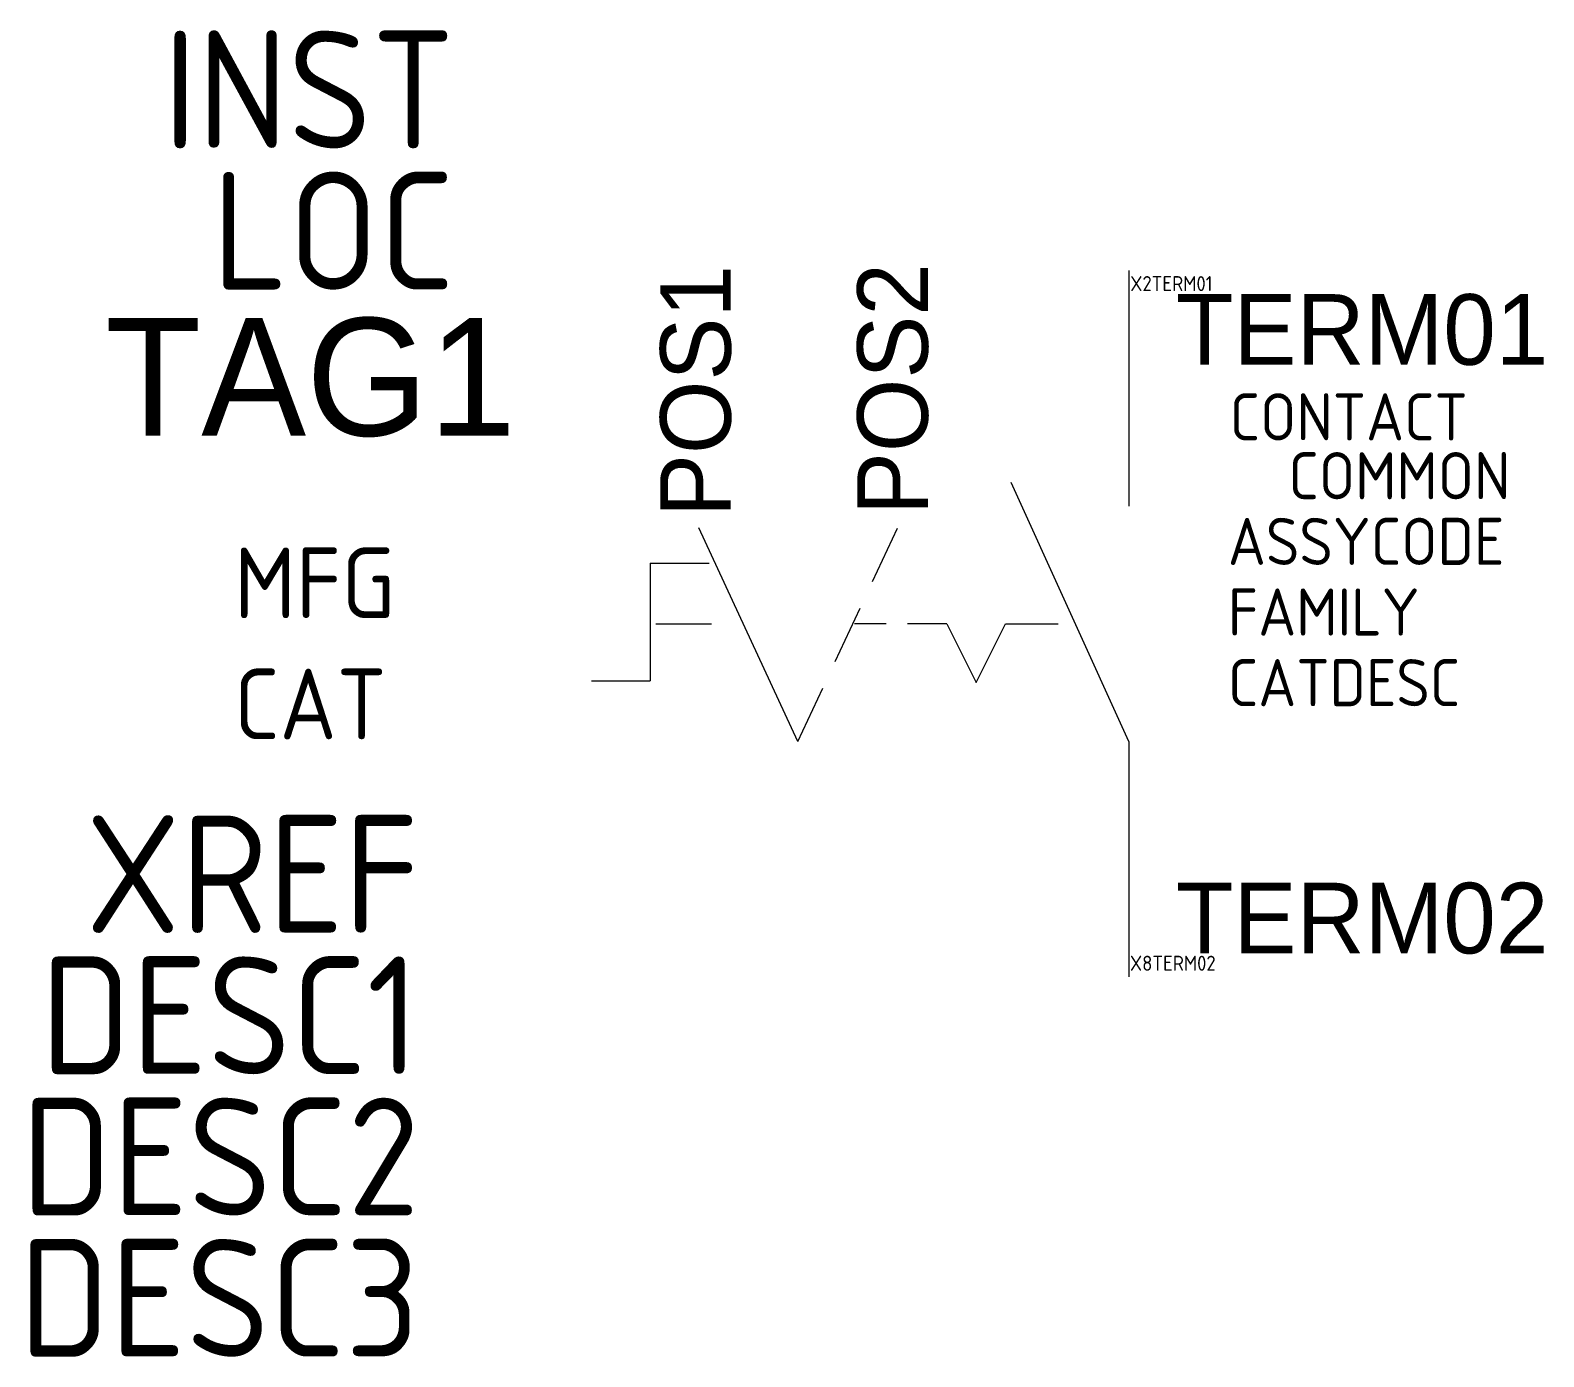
# Model space of a CAD drawing. Header units: millimetres. Extents: x -23.3 to 8.8, y -15.6 to 12.6.
import ezdxf
from ezdxf.enums import TextEntityAlignment as Align

# ---------------------------------------------------------------- set-up
doc = ezdxf.new("R2010")
doc.units = ezdxf.units.MM
doc.styles.add('WD_IEC', font='isocp2.shx', dxfattribs={"width": 0.9, "height": 4})

msp = doc.modelspace()

# ---------------------------------------------------------------- linework, layer by layer
for p, q in [((0, 7.5), (0, 2.5)), ((0, -2.5), (-2.5, 3)), ((-7.029, -2.499), (-9.137, 2.037)), ((-5.444, 0.899), (-4.916, 2.032)), ((-10.167, 1.288), (-8.917, 1.288)), ((-10.167, 1.288), (-10.167, -1.212)), ((-6.237, -0.8), (-5.708, 0.333)), ((-10.049, 0.001), (-8.867, 0.001)), ((-5.154, 0.001), (-5.826, 0)), ((-3.868, 0.001), (-4.704, 0.001)), ((-3.868, 0.001), (-3.243, -1.249)), ((-3.243, -1.249), (-2.618, 0.001)), ((-2.618, 0.001), (-1.497, 0.001)), ((-11.417, -1.212), (-10.167, -1.212)), ((-7.029, -2.499), (-6.501, -1.366)), ((0, -2.5), (0, -7.5))]:
    msp.add_line(p, q)

# ---------------------------------------------------------------- texts
at = {"style": 'WD_IEC', "flags": 1}
for tag, p in [('INST', (-14.32, 10.096)), ('LOC', (-14.32, 7.096)), ('DESC1', (-15.067, -9.565)), ('DESC2', (-15.067, -12.565)), ('DESC3', (-15.067, -15.565))]:
    msp.add_attdef(tag, text='', height=2.5, dxfattribs=at).set_placement(p, align=Align.RIGHT)
at = {"flags": 8}
for tag, text, p in [('POS1', '1', (-9.206, 2.267)), ('POS2', '2', (-5.019, 2.308))]:
    msp.add_attdef(tag, text=text, height=1.5, rotation=90, dxfattribs=at).set_placement(p, align=Align.MIDDLE_LEFT)
at = {"style": 'WD_IEC', "flags": 1}
for tag, p, s, height in [('X2TERM01', (0.031, 7.064), '', 0.32), ('CONTACT', (2.143, 3.894), 'NC', 1), ('COMMON', (3.393, 2.644), '02', 1), ('ASSYCODE', (2.106, 1.25), '', 1), ('MFG', (-19.01, 0.119), 'ACKO', 1.5), ('FAMILY', (2.106, -0.25), 'PB_ACKO', 1), ('CAT', (-19.01, -2.453), 'XB2-BD(J)21', 1.5), ('CATDESC', (2.106, -1.75), '', 1), ('X8TERM02', (0.025, -7.369), '', 0.32)]:
    msp.add_attdef(tag, p, s, height=height, dxfattribs=at)
for tag, p, s in [('TERM01', (1, 5.5), '13'), ('TERM02', (1, -7), '14')]:
    msp.add_attdef(tag, p, s, height=1.5)
msp.add_attdef('TAG1', text='S', height=2.5).set_placement((-13.018, 3.993), align=Align.RIGHT)
at = {"lineweight": 15, "style": 'WD_IEC', "flags": 1}
msp.add_attdef('XREF', text='', height=2.5, dxfattribs=at).set_placement((-15.067, -6.565), align=Align.RIGHT)

doc.saveas('drawing.dxf')
